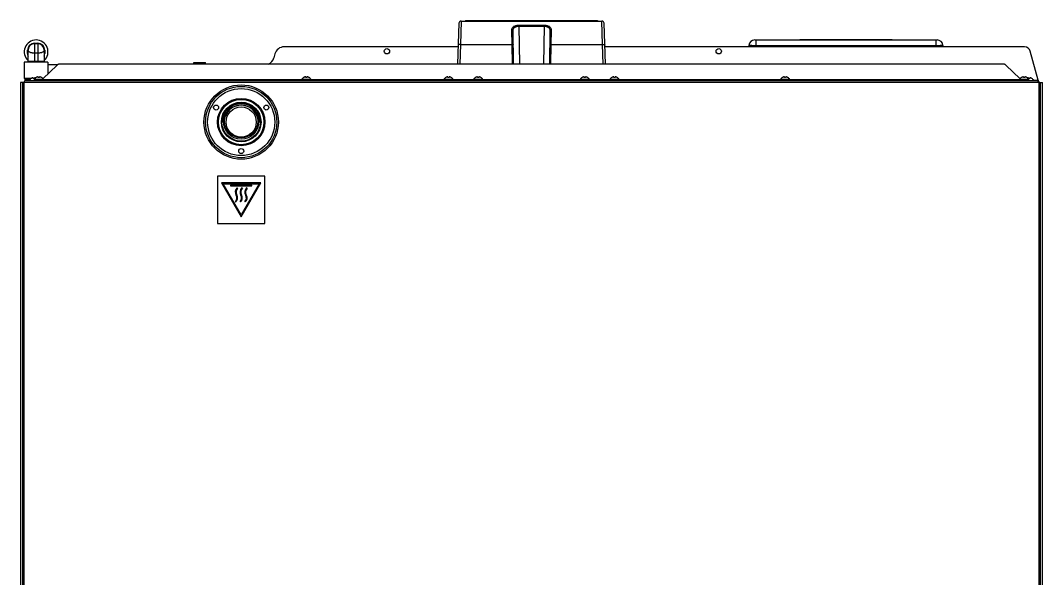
# Model space of a CAD drawing. Header units: millimetres. Extents: x -1538 to 3410, y -1646 to 2016.
# Drawn here: x -213 to 650, y -1174 to -703 of the extents above; entities that cross this region are included whole.
import ezdxf

# ---------------------------------------------------------------- set-up
doc = ezdxf.new("R2010")
doc.units = ezdxf.units.MM
doc.header["$LTSCALE"] = 23.1
doc.layers.get('0').update_dxf_attribs({"linetype": 'CONTINUOUS'})

msp = doc.modelspace()

# ---------------------------------------------------------------- linework, layer by layer
at = {"linetype": 'Continuous'}
for p, q in [((157.21, -705.59), (156.01, -739.97)), ((159.21, -703.66), (158.57, -723.4)), ((159.21, -703.66), (277.86, -703.66)), ((162.85, -703.16), (162.85, -703.66)), ((162.85, -703.16), (274.22, -703.16)), ((207.86, -707.13), (207.86, -708)), ((207.86, -707.13), (229.21, -707.13)), ((229.21, -707.13), (229.21, -708)), ((274.22, -703.16), (274.22, -703.66)), ((278.5, -723.4), (277.86, -703.66)), ((281.06, -739.97), (279.86, -705.59)), ((202.13, -723.4), (201.93, -711.56)), ((203.42, -739.97), (202.93, -712.28)), ((207.86, -708), (208.42, -739.97)), ((207.86, -708), (229.21, -708)), ((229.21, -708), (228.65, -739.97)), ((234.13, -712.28), (233.65, -739.97)), ((235.13, -711.56), (234.93, -723.4)), ((-200.82, -722.36), (-200.82, -738.31)), ((-200.82, -722.36), (-198.22, -722.36)), ((-198.22, -722.86), (-200.82, -722.86)), ((-198.22, -722.36), (-198.22, -738.31)), ((158.57, -723.4), (157.99, -739.97)), ((158.57, -723.4), (202.13, -723.4)), ((202.42, -739.97), (202.13, -723.4)), ((234.93, -723.4), (234.65, -739.97)), ((234.93, -723.4), (278.5, -723.4)), ((279.08, -739.97), (278.5, -723.4)), ((401.96, -724.32), (401.89, -725.46)), ((406.95, -719.66), (560.82, -719.66)), ((407.95, -724.32), (407.87, -725.46)), ((407.95, -719.66), (407.95, -724.32)), ((407.95, -724.32), (559.82, -724.32)), ((444.88, -719.66), (444.88, -719.36)), ((444.88, -719.36), (522.88, -719.36)), ((522.88, -719.66), (522.88, -719.36)), ((559.82, -719.66), (559.82, -724.32)), ((559.82, -724.32), (559.9, -725.46)), ((565.8, -724.32), (565.88, -725.46)), ((-206.82, -730.96), (-206.82, -728.36)), ((-206.32, -728.36), (-206.82, -728.36)), ((-206.32, -730.96), (-206.82, -730.96)), ((-206.32, -737.81), (-206.32, -728.36)), ((-198.22, -730.86), (-200.82, -730.86)), ((-192.72, -728.36), (-192.72, -737.81)), ((-192.72, -728.36), (-192.22, -728.36)), ((-192.72, -730.96), (-192.22, -730.96)), ((-192.22, -728.36), (-192.22, -730.96)), ((2.04, -731.39), (1.14, -734.73)), ((156.52, -725.46), (9.76, -725.46)), ((634.61, -725.46), (280.55, -725.46)), ((646, -753.66), (639.44, -729.17)), ((-209.52, -738.31), (-209.52, -751.96)), ((-189.52, -738.31), (-209.52, -738.31)), ((-192.72, -737.81), (-206.32, -737.81)), ((-193.74, -752.41), (-181.74, -740.82)), ((-189.52, -738.31), (-189.52, -748.33)), ((-181.57, -740.66), (-189.52, -740.66)), ((616.69, -739.97), (-179.62, -739.97)), ((-66.36, -739.97), (-66.36, -738.66)), ((-66.36, -738.66), (-56.57, -738.66)), ((-61.47, -739.97), (-61.47, -738.66)), ((-56.57, -739.97), (-56.57, -738.66)), ((630.81, -752.41), (618.81, -740.82)), ((-212.77, -755.66), (-212.77, -1516.86)), ((-209.97, -755.66), (-212.77, -755.66)), ((-210.97, -755.66), (-210.97, -1435.98)), ((-209.97, -755.66), (-209.97, -1434.42)), ((647.03, -755.66), (-209.97, -755.66)), ((-209.52, -751.96), (-203.29, -751.96)), ((-209.47, -754.98), (-209.47, -754.66)), ((-209.47, -754.66), (-209.22, -754.66)), ((-209.02, -752.46), (-204.17, -752.46)), ((-208.93, -753.66), (-208.61, -752.46)), ((-208.93, -753.66), (-208.52, -753.66)), ((-208.52, -754.03), (-208.52, -752.96)), ((-208.52, -752.96), (-204.72, -752.96)), ((-208.02, -752.96), (-208.02, -752.46)), ((-207.97, -753.86), (645.03, -753.86)), ((-203.77, -752.22), (-203.77, -752.19)), ((-201.97, -752.22), (-201.97, -751.67)), ((-201.97, -751.96), (-200.97, -751.96)), ((-201.22, -753.46), (-201.22, -753.26)), ((-193.22, -753.26), (-201.22, -753.26)), ((-193.22, -753.46), (-201.22, -753.46)), ((-193.27, -753.06), (-201.16, -753.06)), ((-200.97, -751.67), (-200.97, -752.22)), ((-199.52, -751.42), (-199.52, -751.39)), ((-197.72, -751.42), (-197.72, -750.87)), ((-196.72, -750.87), (-196.72, -751.42)), ((-194.92, -751.39), (-194.92, -751.42)), ((-194.19, -751.96), (-193.28, -751.96)), ((-193.24, -753.12), (24.56, -753.12)), ((-193.22, -753.46), (-193.22, -753.26)), ((24.53, -753.46), (24.53, -753.26)), ((32.53, -753.26), (24.53, -753.26)), ((32.53, -753.46), (24.53, -753.46)), ((32.48, -753.06), (24.59, -753.06)), ((26.23, -751.42), (26.23, -751.39)), ((28.03, -751.42), (28.03, -750.87)), ((29.03, -750.87), (29.03, -751.42)), ((30.83, -751.39), (30.83, -751.42)), ((32.51, -753.12), (144.56, -753.12)), ((32.53, -753.46), (32.53, -753.26)), ((144.53, -753.46), (144.53, -753.26)), ((152.53, -753.26), (144.53, -753.26)), ((152.53, -753.46), (144.53, -753.46)), ((152.48, -753.06), (144.59, -753.06)), ((146.23, -751.42), (146.23, -751.39)), ((148.03, -751.42), (148.03, -750.87)), ((149.03, -750.87), (149.03, -751.42)), ((150.83, -751.39), (150.83, -751.42)), ((152.51, -753.12), (169.56, -753.12)), ((152.53, -753.46), (152.53, -753.26)), ((169.53, -753.46), (169.53, -753.26)), ((177.53, -753.26), (169.53, -753.26)), ((177.53, -753.46), (169.53, -753.46)), ((177.48, -753.06), (169.59, -753.06)), ((171.23, -751.42), (171.23, -751.39)), ((173.03, -751.42), (173.03, -750.87)), ((174.03, -750.87), (174.03, -751.42)), ((175.83, -751.39), (175.83, -751.42)), ((177.51, -753.12), (259.56, -753.12)), ((177.53, -753.46), (177.53, -753.26)), ((259.53, -753.46), (259.53, -753.26)), ((267.53, -753.26), (259.53, -753.26)), ((267.53, -753.46), (259.53, -753.46)), ((267.48, -753.06), (259.59, -753.06)), ((261.23, -751.42), (261.23, -751.39)), ((263.03, -751.42), (263.03, -750.87)), ((264.03, -750.87), (264.03, -751.42)), ((265.83, -751.39), (265.83, -751.42)), ((267.51, -753.12), (284.56, -753.12)), ((267.53, -753.46), (267.53, -753.26)), ((284.53, -753.46), (284.53, -753.26)), ((292.53, -753.26), (284.53, -753.26)), ((292.53, -753.46), (284.53, -753.46)), ((292.48, -753.06), (284.59, -753.06)), ((286.23, -751.42), (286.23, -751.39)), ((288.03, -751.42), (288.03, -750.87)), ((289.03, -750.87), (289.03, -751.42)), ((290.83, -751.39), (290.83, -751.42)), ((292.51, -753.12), (428.56, -753.12)), ((292.53, -753.46), (292.53, -753.26)), ((428.53, -753.46), (428.53, -753.26)), ((436.53, -753.26), (428.53, -753.26)), ((436.53, -753.46), (428.53, -753.46)), ((436.48, -753.06), (428.59, -753.06)), ((430.23, -751.42), (430.23, -751.39)), ((432.03, -751.42), (432.03, -750.87)), ((433.03, -750.87), (433.03, -751.42)), ((434.83, -751.39), (434.83, -751.42)), ((436.51, -753.12), (630.31, -753.12)), ((436.53, -753.46), (436.53, -753.26)), ((638.28, -753.26), (630.28, -753.26)), ((630.28, -753.46), (630.28, -753.26)), ((638.28, -753.46), (630.28, -753.46)), ((638.23, -753.06), (630.34, -753.06)), ((631.98, -751.42), (631.98, -751.39)), ((633.78, -751.42), (633.78, -750.87)), ((634.78, -750.87), (634.78, -751.42)), ((636.58, -751.39), (636.58, -751.42)), ((638.03, -752.22), (638.03, -751.67)), ((638.28, -753.46), (638.28, -753.26)), ((639.03, -751.67), (639.03, -752.22)), ((640.83, -752.19), (640.83, -752.22)), ((642.34, -753.66), (646, -753.66)), ((646.28, -754.66), (646.53, -754.66)), ((646.53, -754.98), (646.53, -754.66)), ((647.03, -755.66), (649.83, -755.66)), ((647.03, -1432.26), (647.03, -755.66)), ((648.03, -1516.86), (648.03, -755.66)), ((649.83, -1516.86), (649.83, -755.66)), ((-46.47, -834.66), (-46.47, -874.66)), ((-6.47, -834.66), (-46.47, -834.66)), ((-6.47, -874.66), (-6.47, -834.66)), ((-42.97, -840.37), (-26.47, -868.95)), ((-9.97, -840.37), (-42.97, -840.37)), ((-26.47, -867.35), (-41.58, -841.17)), ((-41.58, -841.17), (-11.35, -841.17)), ((-35.47, -842.37), (-35.47, -842.97)), ((-17.47, -842.37), (-35.47, -842.37)), ((-35.47, -842.97), (-17.47, -842.97)), ((-29.47, -844.91), (-29.88, -844.47)), ((-26.47, -868.95), (-9.97, -840.37)), ((-11.35, -841.17), (-26.47, -867.35)), ((-25.47, -844.91), (-25.88, -844.47)), ((-21.47, -844.91), (-21.88, -844.47)), ((-17.47, -842.97), (-17.47, -842.37)), ((-31.47, -856.01), (-31.08, -856.47)), ((-27.47, -856.01), (-27.08, -856.47)), ((-23.47, -856.01), (-23.08, -856.47)), ((-46.47, -874.66), (-6.47, -874.66))]:
    msp.add_line(p, q, dxfattribs=at)
for centre, radius in [((96.53, -729.21), 2.25), ((376.53, -729.21), 2.25), ((-26.47, -788.96), 31.39), ((-26.47, -788.96), 30.09), ((-26.47, -788.96), 28.3), ((-47.68, -776.71), 2.1), ((-26.47, -788.96), 20), ((-26.47, -788.96), 19.17), ((-26.47, -788.96), 16.73), ((-26.47, -788.96), 16.25), ((-26.47, -788.36), 15), ((-26.47, -788.36), 14), ((-26.47, -788.96), 12.7), ((-5.25, -776.71), 2.1), ((-26.47, -813.46), 2.1)]:
    msp.add_circle(centre, radius, dxfattribs=at)
for centre, radius, start, end in [((159.21, -705.66), 2, 89.99999, 177.99964), ((277.86, -705.66), 2, 2.00163, 90.00006), ((-199.52, -729.66), 10, 313.01103, 226.98897), ((-200.82, -728.36), 6, 90, 180), ((-200.82, -728.36), 5.5, 90, 180), ((-198.22, -728.36), 6, 0, 90), ((-198.22, -728.36), 5.5, 0, 90), ((406.95, -724.66), 5, 90, 176.07729), ((560.82, -724.66), 5, 3.92271, 90), ((-200.82, -730.96), 6, 180, 203.40055), ((-198.22, -730.96), 6, 336.59945, 360), ((9.76, -733.46), 8, 90, 165), ((634.61, -730.46), 5, 15, 90), ((-206.82, -737.81), 0.5, 270, 360), ((-192.22, -737.81), 0.5, 180, 270), ((-6.59, -732.66), 8, 293.98201, 345), ((-209.67, -757.26), 1.8, 95.23995, 117.1139), ((-209.02, -751.96), 0.5, 180, 270), ((-201.27, -756.28), 4.8, 121.37271, 149.69882), ((-201.27, -756.28), 4.8, 121.37271, 149.69882), ((-201.28, -756.27), 4.75, 118.9687, 121.53408), ((-201.28, -756.27), 4.75, 118.00738, 118.96837), ((-201.28, -756.26), 4.75, 116.68125, 118.00741), ((-201.28, -756.26), 4.74, 115.54022, 116.6812), ((-201.29, -756.26), 4.74, 114.57218, 115.5402), ((-201.29, -756.25), 4.73, 113.31747, 114.5722), ((-201.29, -756.25), 4.73, 112.54738, 113.31738), ((-201.29, -756.24), 4.72, 111.00254, 112.54756), ((-201.3, -756.24), 4.72, 110.5181, 111.00225), ((-201.3, -756.22), 4.7, 108.46559, 110.51874), ((-201.31, -756.21), 4.68, 107.37727, 108.46505), ((-201.31, -756.19), 4.67, 106.39488, 107.37721), ((-201.32, -756.16), 4.64, 104.31758, 106.39637), ((-202.21, -753.66), 2.01, 95.2585, 97.27409), ((-202.21, -753.64), 1.98, 94.6009, 95.25576), ((-202.21, -753.62), 1.97, 93.21665, 94.6016), ((-202.22, -753.61), 1.96, 92.37652, 93.21587), ((-202.22, -753.61), 1.95, 91.15446, 92.37669), ((-202.22, -753.6), 1.95, 90.19954, 91.15407), ((-202.22, -753.6), 1.95, 89.07411, 90.19949), ((-202.22, -753.61), 1.95, 88.00369, 89.07382), ((-202.22, -753.61), 1.96, 86.97715, 88.00366), ((-202.22, -753.62), 1.97, 85.71404, 86.97664), ((-202.22, -753.63), 1.98, 84.86274, 85.71439), ((-202.22, -753.66), 2.01, 82.72561, 84.85983), ((-201.47, -755.96), 3.78, 82.39527, 97.60473), ((-200.82, -753.26), 0.4, 149.69882, 180), ((-200.82, -753.46), 0.4, 180, 270), ((-197.02, -755.48), 4.8, 121.37271, 149.69882), ((-197.02, -755.48), 4.8, 121.37271, 149.69882), ((-200.71, -753.66), 2.01, 95.14015, 97.27441), ((-200.71, -753.63), 1.98, 94.28565, 95.13722), ((-200.71, -753.62), 1.97, 93.0233, 94.28602), ((-200.72, -753.61), 1.96, 91.99641, 93.02279), ((-200.72, -753.61), 1.95, 90.92611, 91.99638), ((-200.72, -753.6), 1.95, 88.84587, 90.92582), ((-200.72, -753.61), 1.96, 87.62337, 88.84548), ((-200.72, -753.61), 1.96, 86.78409, 87.62352), ((-200.72, -753.62), 1.97, 85.39843, 86.78331), ((-200.72, -753.64), 1.98, 84.74422, 85.39912), ((-200.72, -753.66), 2.01, 82.72591, 84.7415), ((-201.61, -756.16), 4.64, 73.60363, 75.68242), ((-201.62, -756.19), 4.67, 72.62279, 73.60512), ((-201.63, -756.21), 4.68, 71.53495, 72.62273), ((-201.63, -756.22), 4.7, 70.50126, 71.53504), ((-197.03, -755.47), 4.75, 118.9687, 121.53408), ((-197.03, -755.47), 4.75, 118.00738, 118.96837), ((-197.03, -755.46), 4.75, 116.68125, 118.00741), ((-197.03, -755.46), 4.74, 115.54022, 116.6812), ((-197.04, -755.46), 4.74, 114.57218, 115.5402), ((-197.04, -755.45), 4.73, 113.31747, 114.5722), ((-197.04, -755.45), 4.73, 112.54738, 113.31738), ((-197.04, -755.44), 4.72, 111.00254, 112.54756), ((-197.05, -755.44), 4.72, 110.5181, 111.00225), ((-197.05, -755.42), 4.7, 108.46559, 110.51874), ((-197.06, -755.41), 4.68, 107.37727, 108.46505), ((-197.06, -755.39), 4.67, 106.39488, 107.37721), ((-197.07, -755.36), 4.64, 104.31758, 106.39637), ((-197.96, -752.86), 2.01, 95.2585, 97.27409), ((-197.96, -752.84), 1.98, 94.6009, 95.25576), ((-197.96, -752.82), 1.97, 93.21665, 94.6016), ((-197.97, -752.81), 1.96, 92.37652, 93.21587), ((-197.97, -752.81), 1.95, 91.15446, 92.37669), ((-197.97, -752.8), 1.95, 90.19954, 91.15407), ((-197.97, -752.8), 1.95, 89.07411, 90.19949), ((-197.97, -752.81), 1.95, 88.00369, 89.07382), ((-197.97, -752.81), 1.96, 86.97715, 88.00366), ((-197.97, -752.82), 1.97, 85.71404, 86.97664), ((-197.97, -752.83), 1.98, 84.86274, 85.71439), ((-197.97, -752.86), 2.01, 82.72561, 84.85983), ((-197.22, -755.16), 3.78, 82.39527, 97.60473), ((-196.46, -752.86), 2.01, 95.14015, 97.27441), ((-196.46, -752.83), 1.98, 94.28565, 95.13722), ((-196.46, -752.82), 1.97, 93.0233, 94.28602), ((-196.47, -752.81), 1.96, 91.99641, 93.02279), ((-196.47, -752.81), 1.95, 90.92611, 91.99638), ((-196.47, -752.8), 1.95, 88.84587, 90.92582), ((-196.47, -752.81), 1.96, 87.62337, 88.84548), ((-196.47, -752.81), 1.96, 86.78409, 87.62352), ((-196.47, -752.82), 1.97, 85.39843, 86.78331), ((-196.47, -752.84), 1.98, 84.74422, 85.39912), ((-196.47, -752.86), 2.01, 82.72591, 84.7415), ((-197.36, -755.36), 4.64, 73.60363, 75.68242), ((-197.37, -755.39), 4.67, 72.62279, 73.60512), ((-197.38, -755.41), 4.68, 71.53495, 72.62273), ((-197.38, -755.42), 4.7, 69.48126, 71.53441), ((-197.39, -755.44), 4.72, 68.99775, 69.4819), ((-197.39, -755.44), 4.72, 67.45244, 68.99746), ((-197.39, -755.45), 4.73, 66.68262, 67.45262), ((-197.39, -755.45), 4.73, 65.4278, 66.68253), ((-197.4, -755.46), 4.74, 64.45979, 65.42782), ((-197.4, -755.46), 4.74, 63.3188, 64.45978), ((-197.4, -755.46), 4.75, 61.99259, 63.31875), ((-197.4, -755.47), 4.75, 61.03163, 61.99262), ((-197.4, -755.47), 4.75, 58.46592, 61.0313), ((-197.41, -755.48), 4.8, 30.30118, 58.62729), ((-197.41, -755.48), 4.8, 30.30118, 58.62729), ((-193.62, -753.46), 0.4, 270, 360), ((-193.62, -753.26), 0.4, 0, 30.30118), ((24.93, -753.26), 0.4, 149.69882, 180), ((24.93, -753.46), 0.4, 180, 270), ((28.73, -755.48), 4.8, 121.37271, 149.69882), ((28.73, -755.48), 4.8, 121.37271, 149.69882), ((28.72, -755.47), 4.75, 118.9687, 121.53408), ((28.72, -755.47), 4.75, 118.00738, 118.96837), ((28.72, -755.46), 4.75, 116.68125, 118.00741), ((28.72, -755.46), 4.74, 115.54022, 116.6812), ((28.71, -755.46), 4.74, 114.57218, 115.5402), ((28.71, -755.45), 4.73, 113.31747, 114.5722), ((28.71, -755.45), 4.73, 112.54738, 113.31738), ((28.71, -755.44), 4.72, 111.00254, 112.54756), ((28.7, -755.44), 4.72, 110.5181, 111.00225), ((28.7, -755.42), 4.7, 108.46559, 110.51874), ((28.69, -755.41), 4.68, 107.37727, 108.46505), ((28.69, -755.39), 4.67, 106.39488, 107.37721), ((28.68, -755.36), 4.64, 104.31758, 106.39637), ((27.79, -752.86), 2.01, 95.2585, 97.27409), ((27.79, -752.84), 1.98, 94.6009, 95.25576), ((27.79, -752.82), 1.97, 93.21665, 94.6016), ((27.78, -752.81), 1.96, 92.37652, 93.21587), ((27.78, -752.81), 1.95, 91.15446, 92.37669), ((27.78, -752.8), 1.95, 90.19954, 91.15407), ((27.78, -752.8), 1.95, 89.07411, 90.19949), ((27.78, -752.81), 1.95, 88.00369, 89.07382), ((27.78, -752.81), 1.96, 86.97715, 88.00366), ((27.78, -752.82), 1.97, 85.71404, 86.97664), ((27.78, -752.83), 1.98, 84.86274, 85.71439), ((27.78, -752.86), 2.01, 82.72561, 84.85983), ((28.53, -755.16), 3.78, 82.39527, 97.60473), ((29.29, -752.86), 2.01, 95.14015, 97.27441), ((29.29, -752.83), 1.98, 94.28565, 95.13722), ((29.29, -752.82), 1.97, 93.0233, 94.28602), ((29.28, -752.81), 1.96, 91.99641, 93.02279), ((29.28, -752.81), 1.95, 90.92611, 91.99638), ((29.28, -752.8), 1.95, 88.84587, 90.92582), ((29.28, -752.81), 1.96, 87.62337, 88.84548), ((29.28, -752.81), 1.96, 86.78409, 87.62352), ((29.28, -752.82), 1.97, 85.39843, 86.78331), ((29.28, -752.84), 1.98, 84.74422, 85.39912), ((29.28, -752.86), 2.01, 82.72591, 84.7415), ((28.39, -755.36), 4.64, 73.60363, 75.68242), ((28.38, -755.39), 4.67, 72.62279, 73.60512), ((28.37, -755.41), 4.68, 71.53495, 72.62273), ((28.37, -755.42), 4.7, 69.48126, 71.53441), ((28.36, -755.44), 4.72, 68.99775, 69.4819), ((28.36, -755.44), 4.72, 67.45244, 68.99746), ((28.36, -755.45), 4.73, 66.68262, 67.45262), ((28.36, -755.45), 4.73, 65.4278, 66.68253), ((28.35, -755.46), 4.74, 64.45979, 65.42782), ((28.35, -755.46), 4.74, 63.3188, 64.45978), ((28.35, -755.46), 4.75, 61.99259, 63.31875), ((28.35, -755.47), 4.75, 61.03163, 61.99262), ((28.35, -755.47), 4.75, 58.46592, 61.0313), ((28.34, -755.48), 4.8, 30.30118, 58.62729), ((28.34, -755.48), 4.8, 30.30118, 58.62729), ((32.13, -753.46), 0.4, 270, 360), ((32.13, -753.26), 0.4, 0, 30.30118), ((144.93, -753.26), 0.4, 149.69882, 180), ((144.93, -753.46), 0.4, 180, 270), ((148.73, -755.48), 4.8, 121.37271, 149.69882), ((148.73, -755.48), 4.8, 121.37271, 149.69882), ((148.72, -755.47), 4.75, 118.9687, 121.53408), ((148.72, -755.47), 4.75, 118.00738, 118.96837), ((148.72, -755.46), 4.75, 116.68125, 118.00741), ((148.72, -755.46), 4.74, 115.54022, 116.6812), ((148.71, -755.46), 4.74, 114.57218, 115.5402), ((148.71, -755.45), 4.73, 113.31747, 114.5722), ((148.71, -755.45), 4.73, 112.54738, 113.31738), ((148.71, -755.44), 4.72, 111.00254, 112.54756), ((148.7, -755.44), 4.72, 110.5181, 111.00225), ((148.7, -755.42), 4.7, 108.46559, 110.51874), ((148.69, -755.41), 4.68, 107.37727, 108.46505), ((148.69, -755.39), 4.67, 106.39488, 107.37721), ((148.68, -755.36), 4.64, 104.31758, 106.39637), ((147.79, -752.86), 2.01, 95.2585, 97.27409), ((147.79, -752.84), 1.98, 94.6009, 95.25576), ((147.79, -752.82), 1.97, 93.21665, 94.6016), ((147.78, -752.81), 1.96, 92.37652, 93.21587), ((147.78, -752.81), 1.95, 91.15446, 92.37669), ((147.78, -752.8), 1.95, 90.19954, 91.15407), ((147.78, -752.8), 1.95, 89.07411, 90.19949), ((147.78, -752.81), 1.95, 88.00369, 89.07382), ((147.78, -752.81), 1.96, 86.97715, 88.00366), ((147.78, -752.82), 1.97, 85.71404, 86.97664), ((147.78, -752.83), 1.98, 84.86274, 85.71439), ((147.78, -752.86), 2.01, 82.72561, 84.85983), ((148.53, -755.16), 3.78, 82.39527, 97.60473), ((149.29, -752.86), 2.01, 95.14015, 97.27441), ((149.29, -752.83), 1.98, 94.28565, 95.13722), ((149.29, -752.82), 1.97, 93.0233, 94.28602), ((149.28, -752.81), 1.96, 91.99641, 93.02279), ((149.28, -752.81), 1.95, 90.92611, 91.99638), ((149.28, -752.8), 1.95, 88.84587, 90.92582), ((149.28, -752.81), 1.96, 87.62337, 88.84548), ((149.28, -752.81), 1.96, 86.78409, 87.62352), ((149.28, -752.82), 1.97, 85.39843, 86.78331), ((149.28, -752.84), 1.98, 84.74422, 85.39912), ((149.28, -752.86), 2.01, 82.72591, 84.7415), ((148.39, -755.36), 4.64, 73.60363, 75.68242), ((148.38, -755.39), 4.67, 72.62279, 73.60512), ((148.37, -755.41), 4.68, 71.53495, 72.62273), ((148.37, -755.42), 4.7, 69.48126, 71.53441), ((148.36, -755.44), 4.72, 68.99775, 69.4819), ((148.36, -755.44), 4.72, 67.45244, 68.99746), ((148.36, -755.45), 4.73, 66.68262, 67.45262), ((148.36, -755.45), 4.73, 65.4278, 66.68253), ((148.35, -755.46), 4.74, 64.45979, 65.42782), ((148.35, -755.46), 4.74, 63.3188, 64.45978), ((148.35, -755.46), 4.75, 61.99259, 63.31875), ((148.35, -755.47), 4.75, 61.03163, 61.99262), ((148.35, -755.47), 4.75, 58.46592, 61.0313), ((148.34, -755.48), 4.8, 30.30118, 58.62729), ((148.34, -755.48), 4.8, 30.30118, 58.62729), ((152.13, -753.46), 0.4, 270, 360), ((152.13, -753.26), 0.4, 0, 30.30118), ((169.93, -753.26), 0.4, 149.69882, 180), ((169.93, -753.46), 0.4, 180, 270), ((173.73, -755.48), 4.8, 121.37271, 149.69882), ((173.73, -755.48), 4.8, 121.37271, 149.69882), ((173.72, -755.47), 4.75, 118.9687, 121.53408), ((173.72, -755.47), 4.75, 118.00738, 118.96837), ((173.72, -755.46), 4.75, 116.68125, 118.00741), ((173.72, -755.46), 4.74, 115.54022, 116.6812), ((173.71, -755.46), 4.74, 114.57218, 115.5402), ((173.71, -755.45), 4.73, 113.31747, 114.5722), ((173.71, -755.45), 4.73, 112.54738, 113.31738), ((173.71, -755.44), 4.72, 111.00254, 112.54756), ((173.7, -755.44), 4.72, 110.5181, 111.00225), ((173.7, -755.42), 4.7, 108.46559, 110.51874), ((173.69, -755.41), 4.68, 107.37727, 108.46505), ((173.69, -755.39), 4.67, 106.39488, 107.37721), ((173.68, -755.36), 4.64, 104.31758, 106.39637), ((172.79, -752.86), 2.01, 95.2585, 97.27409), ((172.79, -752.84), 1.98, 94.6009, 95.25576), ((172.79, -752.82), 1.97, 93.21665, 94.6016), ((172.78, -752.81), 1.96, 92.37652, 93.21587), ((172.78, -752.81), 1.95, 91.15446, 92.37669), ((172.78, -752.8), 1.95, 90.19954, 91.15407), ((172.78, -752.8), 1.95, 89.07411, 90.19949), ((172.78, -752.81), 1.95, 88.00369, 89.07382), ((172.78, -752.81), 1.96, 86.97715, 88.00366), ((172.78, -752.82), 1.97, 85.71404, 86.97664), ((172.78, -752.83), 1.98, 84.86274, 85.71439), ((172.78, -752.86), 2.01, 82.72561, 84.85983), ((173.53, -755.16), 3.78, 82.39527, 97.60473), ((174.29, -752.86), 2.01, 95.14015, 97.27441), ((174.29, -752.83), 1.98, 94.28565, 95.13722), ((174.29, -752.82), 1.97, 93.0233, 94.28602), ((174.28, -752.81), 1.96, 91.99641, 93.02279), ((174.28, -752.81), 1.95, 90.92611, 91.99638), ((174.28, -752.8), 1.95, 88.84587, 90.92582), ((174.28, -752.81), 1.96, 87.62337, 88.84548), ((174.28, -752.81), 1.96, 86.78409, 87.62352), ((174.28, -752.82), 1.97, 85.39843, 86.78331), ((174.28, -752.84), 1.98, 84.74422, 85.39912), ((174.28, -752.86), 2.01, 82.72591, 84.7415), ((173.39, -755.36), 4.64, 73.60363, 75.68242), ((173.38, -755.39), 4.67, 72.62279, 73.60512), ((173.37, -755.41), 4.68, 71.53495, 72.62273), ((173.37, -755.42), 4.7, 69.48126, 71.53441), ((173.36, -755.44), 4.72, 68.99775, 69.4819), ((173.36, -755.44), 4.72, 67.45244, 68.99746), ((173.36, -755.45), 4.73, 66.68262, 67.45262), ((173.36, -755.45), 4.73, 65.4278, 66.68253), ((173.35, -755.46), 4.74, 64.45979, 65.42782), ((173.35, -755.46), 4.74, 63.3188, 64.45978), ((173.35, -755.46), 4.75, 61.99259, 63.31875), ((173.35, -755.47), 4.75, 61.03163, 61.99262), ((173.35, -755.47), 4.75, 58.46592, 61.0313), ((173.34, -755.48), 4.8, 30.30118, 58.62729), ((173.34, -755.48), 4.8, 30.30118, 58.62729), ((177.13, -753.46), 0.4, 270, 360), ((177.13, -753.26), 0.4, 0, 30.30118), ((259.93, -753.26), 0.4, 149.69882, 180), ((259.93, -753.46), 0.4, 180, 270), ((263.73, -755.48), 4.8, 121.37271, 149.69882), ((263.73, -755.48), 4.8, 121.37271, 149.69882), ((263.72, -755.47), 4.75, 118.9687, 121.53408), ((263.72, -755.47), 4.75, 118.00738, 118.96837), ((263.72, -755.46), 4.75, 116.68125, 118.00741), ((263.72, -755.46), 4.74, 115.54022, 116.6812), ((263.71, -755.46), 4.74, 114.57218, 115.5402), ((263.71, -755.45), 4.73, 113.31747, 114.5722), ((263.71, -755.45), 4.73, 112.54738, 113.31738), ((263.71, -755.44), 4.72, 111.00254, 112.54756), ((263.7, -755.44), 4.72, 110.5181, 111.00225), ((263.7, -755.42), 4.7, 108.46559, 110.51874), ((263.69, -755.41), 4.68, 107.37727, 108.46505), ((263.69, -755.39), 4.67, 106.39488, 107.37721), ((263.68, -755.36), 4.64, 104.31758, 106.39637), ((262.79, -752.86), 2.01, 95.2585, 97.27409), ((262.79, -752.84), 1.98, 94.6009, 95.25576), ((262.79, -752.82), 1.97, 93.21665, 94.6016), ((262.78, -752.81), 1.96, 92.37652, 93.21587), ((262.78, -752.81), 1.95, 91.15446, 92.37669), ((262.78, -752.8), 1.95, 90.19954, 91.15407), ((262.78, -752.8), 1.95, 89.07411, 90.19949), ((262.78, -752.81), 1.95, 88.00369, 89.07382), ((262.78, -752.81), 1.96, 86.97715, 88.00366), ((262.78, -752.82), 1.97, 85.71404, 86.97664), ((262.78, -752.83), 1.98, 84.86274, 85.71439), ((262.78, -752.86), 2.01, 82.72561, 84.85983), ((263.53, -755.16), 3.78, 82.39527, 97.60473), ((264.29, -752.86), 2.01, 95.14015, 97.27441), ((264.29, -752.83), 1.98, 94.28565, 95.13722), ((264.29, -752.82), 1.97, 93.0233, 94.28602), ((264.28, -752.81), 1.96, 91.99641, 93.02279), ((264.28, -752.81), 1.95, 90.92611, 91.99638), ((264.28, -752.8), 1.95, 88.84587, 90.92582), ((264.28, -752.81), 1.96, 87.62337, 88.84548), ((264.28, -752.81), 1.96, 86.78409, 87.62352), ((264.28, -752.82), 1.97, 85.39843, 86.78331), ((264.28, -752.84), 1.98, 84.74422, 85.39912), ((264.28, -752.86), 2.01, 82.72591, 84.7415), ((263.39, -755.36), 4.64, 73.60363, 75.68242), ((263.38, -755.39), 4.67, 72.62279, 73.60512), ((263.37, -755.41), 4.68, 71.53495, 72.62273), ((263.37, -755.42), 4.7, 69.48126, 71.53441), ((263.36, -755.44), 4.72, 68.99775, 69.4819), ((263.36, -755.44), 4.72, 67.45244, 68.99746), ((263.36, -755.45), 4.73, 66.68262, 67.45262), ((263.36, -755.45), 4.73, 65.4278, 66.68253), ((263.35, -755.46), 4.74, 64.45979, 65.42782), ((263.35, -755.46), 4.74, 63.3188, 64.45978), ((263.35, -755.46), 4.75, 61.99259, 63.31875), ((263.35, -755.47), 4.75, 61.03163, 61.99262), ((263.35, -755.47), 4.75, 58.46592, 61.0313), ((263.34, -755.48), 4.8, 30.30118, 58.62729), ((263.34, -755.48), 4.8, 30.30118, 58.62729), ((267.13, -753.46), 0.4, 270, 360), ((267.13, -753.26), 0.4, 0, 30.30118), ((284.93, -753.26), 0.4, 149.69882, 180), ((284.93, -753.46), 0.4, 180, 270), ((288.73, -755.48), 4.8, 121.37271, 149.69882), ((288.73, -755.48), 4.8, 121.37271, 149.69882), ((288.72, -755.47), 4.75, 118.9687, 121.53408), ((288.72, -755.47), 4.75, 118.00738, 118.96837), ((288.72, -755.46), 4.75, 116.68125, 118.00741), ((288.72, -755.46), 4.74, 115.54022, 116.6812), ((288.71, -755.46), 4.74, 114.57218, 115.5402), ((288.71, -755.45), 4.73, 113.31747, 114.5722), ((288.71, -755.45), 4.73, 112.54738, 113.31738), ((288.71, -755.44), 4.72, 111.00254, 112.54756), ((288.7, -755.44), 4.72, 110.5181, 111.00225), ((288.7, -755.42), 4.7, 108.46559, 110.51874), ((288.69, -755.41), 4.68, 107.37727, 108.46505), ((288.69, -755.39), 4.67, 106.39488, 107.37721), ((288.68, -755.36), 4.64, 104.31758, 106.39637), ((287.79, -752.86), 2.01, 95.2585, 97.27409), ((287.79, -752.84), 1.98, 94.6009, 95.25576), ((287.79, -752.82), 1.97, 93.21665, 94.6016), ((287.78, -752.81), 1.96, 92.37652, 93.21587), ((287.78, -752.81), 1.95, 91.15446, 92.37669), ((287.78, -752.8), 1.95, 90.19954, 91.15407), ((287.78, -752.8), 1.95, 89.07411, 90.19949), ((287.78, -752.81), 1.95, 88.00369, 89.07382), ((287.78, -752.81), 1.96, 86.97715, 88.00366), ((287.78, -752.82), 1.97, 85.71404, 86.97664), ((287.78, -752.83), 1.98, 84.86274, 85.71439), ((287.78, -752.86), 2.01, 82.72561, 84.85983), ((288.53, -755.16), 3.78, 82.39527, 97.60473), ((289.29, -752.86), 2.01, 95.14015, 97.27441), ((289.29, -752.83), 1.98, 94.28565, 95.13722), ((289.29, -752.82), 1.97, 93.0233, 94.28602), ((289.28, -752.81), 1.96, 91.99641, 93.02279), ((289.28, -752.81), 1.95, 90.92611, 91.99638), ((289.28, -752.8), 1.95, 88.84587, 90.92582), ((289.28, -752.81), 1.96, 87.62337, 88.84548), ((289.28, -752.81), 1.96, 86.78409, 87.62352), ((289.28, -752.82), 1.97, 85.39843, 86.78331), ((289.28, -752.84), 1.98, 84.74422, 85.39912), ((289.28, -752.86), 2.01, 82.72591, 84.7415), ((288.39, -755.36), 4.64, 73.60363, 75.68242), ((288.38, -755.39), 4.67, 72.62279, 73.60512), ((288.37, -755.41), 4.68, 71.53495, 72.62273), ((288.37, -755.42), 4.7, 69.48126, 71.53441), ((288.36, -755.44), 4.72, 68.99775, 69.4819), ((288.36, -755.44), 4.72, 67.45244, 68.99746), ((288.36, -755.45), 4.73, 66.68262, 67.45262), ((288.36, -755.45), 4.73, 65.4278, 66.68253), ((288.35, -755.46), 4.74, 64.45979, 65.42782), ((288.35, -755.46), 4.74, 63.3188, 64.45978), ((288.35, -755.46), 4.75, 61.99259, 63.31875), ((288.35, -755.47), 4.75, 61.03163, 61.99262), ((288.35, -755.47), 4.75, 58.46592, 61.0313), ((288.34, -755.48), 4.8, 30.30118, 58.62729), ((288.34, -755.48), 4.8, 30.30118, 58.62729), ((292.13, -753.46), 0.4, 270, 360), ((292.13, -753.26), 0.4, 0, 30.30118), ((428.93, -753.26), 0.4, 149.69882, 180), ((428.93, -753.46), 0.4, 180, 270), ((432.73, -755.48), 4.8, 121.37271, 149.69882), ((432.73, -755.48), 4.8, 121.37271, 149.69882), ((432.72, -755.47), 4.75, 118.9687, 121.53408), ((432.72, -755.47), 4.75, 118.00738, 118.96837), ((432.72, -755.46), 4.75, 116.68125, 118.00741), ((432.72, -755.46), 4.74, 115.54022, 116.6812), ((432.71, -755.46), 4.74, 114.57218, 115.5402), ((432.71, -755.45), 4.73, 113.31747, 114.5722), ((432.71, -755.45), 4.73, 112.54738, 113.31738), ((432.71, -755.44), 4.72, 111.00254, 112.54756), ((432.7, -755.44), 4.72, 110.5181, 111.00225), ((432.7, -755.42), 4.7, 108.46559, 110.51874), ((432.69, -755.41), 4.68, 107.37727, 108.46505), ((432.69, -755.39), 4.67, 106.39488, 107.37721), ((432.68, -755.36), 4.64, 104.31758, 106.39637), ((431.79, -752.86), 2.01, 95.2585, 97.27409), ((431.79, -752.84), 1.98, 94.6009, 95.25576), ((431.79, -752.82), 1.97, 93.21665, 94.6016), ((431.78, -752.81), 1.96, 92.37652, 93.21587), ((431.78, -752.81), 1.95, 91.15446, 92.37669), ((431.78, -752.8), 1.95, 90.19954, 91.15407), ((431.78, -752.8), 1.95, 89.07411, 90.19949), ((431.78, -752.81), 1.95, 88.00369, 89.07382), ((431.78, -752.81), 1.96, 86.97715, 88.00366), ((431.78, -752.82), 1.97, 85.71404, 86.97664), ((431.78, -752.83), 1.98, 84.86274, 85.71439), ((431.78, -752.86), 2.01, 82.72561, 84.85983), ((432.53, -755.16), 3.78, 82.39527, 97.60473), ((433.29, -752.86), 2.01, 95.14015, 97.27441), ((433.29, -752.83), 1.98, 94.28565, 95.13722), ((433.29, -752.82), 1.97, 93.0233, 94.28602), ((433.28, -752.81), 1.96, 91.99641, 93.02279), ((433.28, -752.81), 1.95, 90.92611, 91.99638), ((433.28, -752.8), 1.95, 88.84587, 90.92582), ((433.28, -752.81), 1.96, 87.62337, 88.84548), ((433.28, -752.81), 1.96, 86.78409, 87.62352), ((433.28, -752.82), 1.97, 85.39843, 86.78331), ((433.28, -752.84), 1.98, 84.74422, 85.39912), ((433.28, -752.86), 2.01, 82.72591, 84.7415), ((432.39, -755.36), 4.64, 73.60363, 75.68242), ((432.38, -755.39), 4.67, 72.62279, 73.60512), ((432.37, -755.41), 4.68, 71.53495, 72.62273), ((432.37, -755.42), 4.7, 69.48126, 71.53441), ((432.36, -755.44), 4.72, 68.99775, 69.4819), ((432.36, -755.44), 4.72, 67.45244, 68.99746), ((432.36, -755.45), 4.73, 66.68262, 67.45262), ((432.36, -755.45), 4.73, 65.4278, 66.68253), ((432.35, -755.46), 4.74, 64.45979, 65.42782), ((432.35, -755.46), 4.74, 63.3188, 64.45978), ((432.35, -755.46), 4.75, 61.99259, 63.31875), ((432.35, -755.47), 4.75, 61.03163, 61.99262), ((432.35, -755.47), 4.75, 58.46592, 61.0313), ((432.34, -755.48), 4.8, 30.30118, 58.62729), ((432.34, -755.48), 4.8, 30.30118, 58.62729), ((436.13, -753.46), 0.4, 270, 360), ((436.13, -753.26), 0.4, 0, 30.30118), ((630.68, -753.26), 0.4, 149.69882, 180), ((630.68, -753.46), 0.4, 180, 270), ((634.48, -755.48), 4.8, 121.37271, 149.69882), ((634.48, -755.48), 4.8, 121.37271, 149.69882), ((634.47, -755.47), 4.75, 118.9687, 121.53408), ((634.47, -755.47), 4.75, 118.00738, 118.96837), ((634.47, -755.46), 4.75, 116.68125, 118.00741), ((634.47, -755.46), 4.74, 115.54022, 116.6812), ((634.46, -755.46), 4.74, 114.57218, 115.5402), ((634.46, -755.45), 4.73, 113.31747, 114.5722), ((634.46, -755.45), 4.73, 112.54738, 113.31738), ((634.46, -755.44), 4.72, 111.00254, 112.54756), ((634.45, -755.44), 4.72, 110.5181, 111.00225), ((634.45, -755.42), 4.7, 108.46559, 110.51874), ((634.44, -755.41), 4.68, 107.37727, 108.46505), ((634.44, -755.39), 4.67, 106.39488, 107.37721), ((634.43, -755.36), 4.64, 104.31758, 106.39637), ((633.54, -752.86), 2.01, 95.2585, 97.27409), ((633.54, -752.84), 1.98, 94.6009, 95.25576), ((633.54, -752.82), 1.97, 93.21665, 94.6016), ((633.53, -752.81), 1.96, 92.37652, 93.21587), ((633.53, -752.81), 1.95, 91.15446, 92.37669), ((633.53, -752.8), 1.95, 90.19954, 91.15407), ((633.53, -752.8), 1.95, 89.07411, 90.19949), ((633.53, -752.81), 1.95, 88.00369, 89.07382), ((633.53, -752.81), 1.96, 86.97715, 88.00366), ((633.53, -752.82), 1.97, 85.71404, 86.97664), ((633.53, -752.83), 1.98, 84.86274, 85.71439), ((633.53, -752.86), 2.01, 82.72561, 84.85983), ((634.28, -755.16), 3.78, 82.39527, 97.60473), ((635.04, -752.86), 2.01, 95.14015, 97.27441), ((635.04, -752.83), 1.98, 94.28565, 95.13722), ((635.04, -752.82), 1.97, 93.0233, 94.28602), ((635.03, -752.81), 1.96, 91.99641, 93.02279), ((635.03, -752.81), 1.95, 90.92611, 91.99638), ((635.03, -752.8), 1.95, 88.84587, 90.92582), ((635.03, -752.81), 1.96, 87.62337, 88.84548), ((635.03, -752.81), 1.96, 86.78409, 87.62352), ((635.03, -752.82), 1.97, 85.39843, 86.78331), ((635.03, -752.84), 1.98, 84.74422, 85.39912), ((635.03, -752.86), 2.01, 82.72591, 84.7415), ((634.14, -755.36), 4.64, 73.60363, 75.68242), ((634.13, -755.39), 4.67, 72.62279, 73.60512), ((634.12, -755.41), 4.68, 71.53495, 72.62273), ((634.12, -755.42), 4.7, 69.48126, 71.53441), ((634.11, -755.44), 4.72, 68.99775, 69.4819), ((634.11, -755.44), 4.72, 67.45244, 68.99746), ((634.11, -755.45), 4.73, 66.68262, 67.45262), ((634.11, -755.45), 4.73, 65.4278, 66.68253), ((634.1, -755.46), 4.74, 64.45979, 65.42782), ((634.1, -755.46), 4.74, 63.3188, 64.45978), ((634.1, -755.46), 4.75, 61.99259, 63.31875), ((634.1, -755.47), 4.75, 61.03163, 61.99262), ((634.1, -755.47), 4.75, 58.46592, 61.0313), ((634.09, -755.48), 4.8, 30.30118, 58.62729), ((634.09, -755.48), 4.8, 30.30118, 58.62729), ((638.7, -756.22), 4.7, 108.46496, 109.49876), ((638.69, -756.21), 4.68, 107.37727, 108.46505), ((638.69, -756.19), 4.67, 106.39488, 107.37721), ((638.68, -756.16), 4.64, 104.31758, 106.39637), ((637.79, -753.66), 2.01, 95.2585, 97.27409), ((637.79, -753.64), 1.98, 94.6009, 95.25576), ((637.79, -753.62), 1.97, 93.21665, 94.6016), ((637.78, -753.61), 1.96, 92.37652, 93.21587), ((637.78, -753.61), 1.95, 91.15446, 92.37669), ((637.78, -753.6), 1.95, 90.19954, 91.15407), ((637.78, -753.6), 1.95, 89.07411, 90.19949), ((637.78, -753.61), 1.95, 88.00369, 89.07382), ((637.78, -753.61), 1.96, 86.97715, 88.00366), ((637.88, -753.46), 0.4, 270, 360), ((637.78, -753.62), 1.97, 85.71404, 86.97664), ((637.78, -753.63), 1.98, 84.86274, 85.71439), ((637.78, -753.66), 2.01, 82.72561, 84.85983), ((638.53, -755.96), 3.78, 82.39527, 97.60473), ((637.88, -753.26), 0.4, 0, 30.30118), ((639.29, -753.66), 2.01, 95.14015, 97.27441), ((639.29, -753.63), 1.98, 94.28565, 95.13722), ((639.29, -753.62), 1.97, 93.0233, 94.28602), ((639.28, -753.61), 1.96, 91.99641, 93.02279), ((639.28, -753.61), 1.95, 90.92611, 91.99638), ((639.28, -753.6), 1.95, 88.84587, 90.92582), ((639.28, -753.61), 1.96, 87.62337, 88.84548), ((639.28, -753.61), 1.96, 86.78409, 87.62352), ((639.28, -753.62), 1.97, 85.39843, 86.78331), ((639.28, -753.64), 1.98, 84.74422, 85.39912), ((639.28, -753.66), 2.01, 82.72591, 84.7415), ((638.39, -756.16), 4.64, 73.60363, 75.68242), ((638.38, -756.19), 4.67, 72.62279, 73.60512), ((638.37, -756.21), 4.68, 71.53495, 72.62273), ((638.37, -756.22), 4.7, 69.48126, 71.53441), ((638.36, -756.24), 4.72, 68.99775, 69.4819), ((638.36, -756.24), 4.72, 67.45244, 68.99746), ((638.36, -756.25), 4.73, 66.68262, 67.45262), ((638.36, -756.25), 4.73, 65.4278, 66.68253), ((638.35, -756.26), 4.74, 64.45979, 65.42782), ((638.35, -756.26), 4.74, 63.3188, 64.45978), ((638.35, -756.26), 4.75, 61.99259, 63.31875), ((638.35, -756.27), 4.75, 61.03163, 61.99262), ((638.35, -756.27), 4.75, 58.46592, 61.0313), ((638.34, -756.28), 4.8, 30.30118, 58.62729), ((638.34, -756.28), 4.8, 30.30118, 58.62729), ((646.73, -757.26), 1.8, 62.8861, 84.76005), ((-26.47, -788.96), 16.25, 359.99974, 179.93203), ((-26.47, -788.96), 14.2, 20.22831, 159.77169), ((-26.35, -848.18), 5.12, 133.65404, 212.31187), ((-26.35, -848.18), 4.52, 133.65404, 212.31187), ((-22.35, -848.18), 5.12, 133.65404, 212.31187), ((-22.35, -848.18), 4.52, 133.65404, 212.31187), ((-18.35, -848.18), 5.12, 133.65404, 212.31187), ((-18.35, -848.18), 4.52, 133.65404, 212.31187), ((-33.99, -853.01), 3.92, 310.00885, 32.31187), ((-33.99, -853.01), 4.52, 310.00885, 32.31187), ((-29.99, -853.01), 3.92, 310.00885, 32.31187), ((-29.99, -853.01), 4.52, 310.00885, 32.31187), ((-25.99, -853.01), 3.92, 310.00885, 32.31187), ((-25.99, -853.01), 4.52, 310.00885, 32.31187)]:
    msp.add_arc(centre, radius, start, end, dxfattribs=at)
for points, knots in [([(201.93, -711.56), (201.93, -711.26), (201.97, -710.67), (202.2, -709.82), (202.64, -709.04), (203.32, -708.36), (204.21, -707.82), (205.3, -707.42), (206.54, -707.18), (207.41, -707.13), (207.86, -707.13)], [0, 0, 0, 0, 0.106868, 0.210416, 0.314715, 0.425503, 0.548486, 0.686794, 0.839197, 1, 1, 1, 1]), ([(229.21, -707.13), (229.66, -707.13), (230.53, -707.18), (231.77, -707.42), (232.86, -707.82), (233.75, -708.36), (234.42, -709.04), (234.87, -709.82), (235.1, -710.67), (235.14, -711.26), (235.13, -711.56)], [0, 0, 0, 0, 0.160787, 0.313175, 0.451484, 0.574472, 0.685266, 0.789573, 0.893127, 1, 1, 1, 1]), ([(201.93, -711.56), (202.06, -711.56), (202.31, -711.59), (202.64, -711.74), (202.87, -711.97), (202.93, -712.18), (202.93, -712.28)], [0, 0, 0, 0, 0.283786, 0.548859, 0.785527, 1, 1, 1, 1]), ([(202.93, -712.28), (202.93, -712), (202.96, -711.45), (203.14, -710.64), (203.48, -709.89), (204.02, -709.23), (204.76, -708.69), (205.68, -708.29), (206.73, -708.05), (207.48, -707.99), (207.86, -708)], [0, 0, 0, 0, 0.11297, 0.222474, 0.331142, 0.443395, 0.564594, 0.698638, 0.845392, 1, 1, 1, 1]), ([(229.21, -708), (229.59, -707.99), (230.34, -708.05), (231.39, -708.29), (232.31, -708.69), (233.05, -709.23), (233.59, -709.89), (233.93, -710.64), (234.11, -711.45), (234.14, -712), (234.13, -712.28)], [0, 0, 0, 0, 0.154591, 0.301329, 0.435371, 0.556577, 0.668839, 0.777515, 0.887025, 1, 1, 1, 1]), ([(235.13, -711.56), (235.01, -711.56), (234.76, -711.59), (234.43, -711.74), (234.2, -711.97), (234.14, -712.18), (234.13, -712.28)], [0, 0, 0, 0, 0.283785, 0.548858, 0.785527, 1, 1, 1, 1]), ([(158.57, -723.4), (158.32, -723.4), (157.94, -723.41), (157.48, -723.48), (157.18, -723.55), (156.93, -723.64), (156.74, -723.75), (156.61, -723.87), (156.57, -723.97), (156.57, -724.02)], [0, 0, 0, 0, 0.34409, 0.501502, 0.64224, 0.762657, 0.860877, 0.937764, 1, 1, 1, 1]), ([(202.13, -723.4), (202.26, -723.4), (202.5, -723.41), (202.78, -723.47), (202.96, -723.54), (203.07, -723.6), (203.13, -723.68), (203.13, -723.73)], [0, 0, 0, 0, 0.345104, 0.644166, 0.765126, 0.863774, 1, 1, 1, 1]), ([(234.93, -723.4), (234.81, -723.4), (234.57, -723.41), (234.29, -723.47), (234.11, -723.54), (234, -723.6), (233.94, -723.68), (233.93, -723.73)], [0, 0, 0, 0, 0.345104, 0.644166, 0.765126, 0.863774, 1, 1, 1, 1]), ([(278.5, -723.4), (278.75, -723.4), (279.12, -723.41), (279.59, -723.48), (279.89, -723.55), (280.14, -723.64), (280.33, -723.75), (280.46, -723.87), (280.5, -723.97), (280.5, -724.02)], [0, 0, 0, 0, 0.34409, 0.501502, 0.64224, 0.762657, 0.860877, 0.937764, 1, 1, 1, 1]), ([(401.96, -724.32), (401.97, -724.32), (401.97, -724.3), (402, -724.29), (402.04, -724.27), (402.09, -724.26), (402.15, -724.25), (402.23, -724.24), (402.33, -724.23), (402.48, -724.21), (402.7, -724.2), (403, -724.19), (403.35, -724.18), (403.9, -724.18), (404.67, -724.19), (405.69, -724.22), (406.8, -724.26), (407.56, -724.3), (407.95, -724.32)], [0, 0, 0, 0, 0.003036, 0.007589, 0.014185, 0.022979, 0.034017, 0.047309, 0.062842, 0.08059, 0.122587, 0.172939, 0.231187, 0.296789, 0.447512, 0.619404, 0.805932, 1, 1, 1, 1]), ([(559.82, -724.32), (560.21, -724.3), (560.97, -724.26), (562.07, -724.22), (563.09, -724.19), (563.87, -724.18), (564.42, -724.18), (564.77, -724.19), (565.07, -724.2), (565.29, -724.21), (565.44, -724.23), (565.54, -724.24), (565.62, -724.25), (565.68, -724.26), (565.73, -724.27), (565.77, -724.29), (565.79, -724.3), (565.8, -724.32), (565.8, -724.32)], [0, 0, 0, 0, 0.194068, 0.380596, 0.552488, 0.703211, 0.768813, 0.827061, 0.877413, 0.91941, 0.937158, 0.952691, 0.965983, 0.977021, 0.985815, 0.992411, 0.996964, 1, 1, 1, 1]), ([(-200.82, -730.86), (-201.19, -730.86), (-201.93, -730.83), (-202.98, -730.68), (-203.94, -730.44), (-204.65, -730.17), (-205.14, -729.92), (-205.45, -729.72), (-205.71, -729.51), (-205.93, -729.29), (-206.1, -729.07), (-206.22, -728.84), (-206.3, -728.6), (-206.32, -728.44), (-206.32, -728.36)], [0, 0, 0, 0, 0.1731, 0.339086, 0.492054, 0.627948, 0.688847, 0.744952, 0.796425, 0.843462, 0.886397, 0.926289, 0.964319, 1, 1, 1, 1]), ([(-192.72, -728.36), (-192.72, -728.44), (-192.73, -728.6), (-192.81, -728.84), (-192.93, -729.07), (-193.1, -729.29), (-193.32, -729.51), (-193.58, -729.72), (-193.89, -729.92), (-194.38, -730.17), (-195.09, -730.44), (-196.05, -730.68), (-197.11, -730.83), (-197.84, -730.86), (-198.22, -730.86)], [0, 0, 0, 0, 0.035683, 0.073711, 0.113602, 0.156538, 0.203575, 0.255048, 0.311153, 0.372052, 0.507946, 0.660914, 0.8269, 1, 1, 1, 1]), ([(-179.62, -739.97), (-179.81, -739.97), (-180.21, -740), (-180.77, -740.17), (-181.29, -740.44), (-181.6, -740.68), (-181.74, -740.82)], [0, 0, 0, 0, 0.25144, 0.50225, 0.751893, 1, 1, 1, 1]), ([(618.81, -740.82), (618.67, -740.68), (618.36, -740.44), (617.84, -740.17), (617.28, -740), (616.88, -739.97), (616.69, -739.97)], [0, 0, 0, 0, 0.248107, 0.49775, 0.74856, 1, 1, 1, 1]), ([(-207.97, -753.86), (-208.05, -753.86), (-208.22, -753.89), (-208.48, -754), (-208.73, -754.17), (-208.98, -754.39), (-209.23, -754.67), (-209.56, -755.09), (-209.8, -755.43), (-209.97, -755.66)], [0, 0, 0, 0, 0.090824, 0.188052, 0.296116, 0.41688, 0.550033, 0.693687, 1, 1, 1, 1]), ([(-208.93, -753.66), (-208.95, -753.73), (-209, -753.86), (-209.06, -754.04), (-209.13, -754.21), (-209.19, -754.36), (-209.26, -754.49), (-209.32, -754.57), (-209.36, -754.62), (-209.41, -754.65), (-209.44, -754.66), (-209.47, -754.66)], [0, 0, 0, 0, 0.17633, 0.346607, 0.505102, 0.646733, 0.767484, 0.865052, 0.905284, 0.940429, 1, 1, 1, 1]), ([(645.03, -753.86), (645.12, -753.86), (645.29, -753.89), (645.55, -754), (645.8, -754.17), (646.05, -754.39), (646.29, -754.67), (646.63, -755.09), (646.87, -755.43), (647.03, -755.66)], [0, 0, 0, 0, 0.090824, 0.188052, 0.296116, 0.41688, 0.550033, 0.693687, 1, 1, 1, 1]), ([(646, -753.66), (646.02, -753.73), (646.06, -753.86), (646.13, -754.04), (646.2, -754.21), (646.26, -754.36), (646.33, -754.49), (646.38, -754.57), (646.43, -754.62), (646.47, -754.65), (646.51, -754.66), (646.53, -754.66)], [0, 0, 0, 0, 0.17633, 0.346607, 0.505102, 0.646733, 0.767484, 0.865052, 0.905284, 0.940429, 1, 1, 1, 1])]:
    msp.add_open_spline(points, degree=3, knots=knots, dxfattribs=at)

doc.saveas('drawing.dxf')
